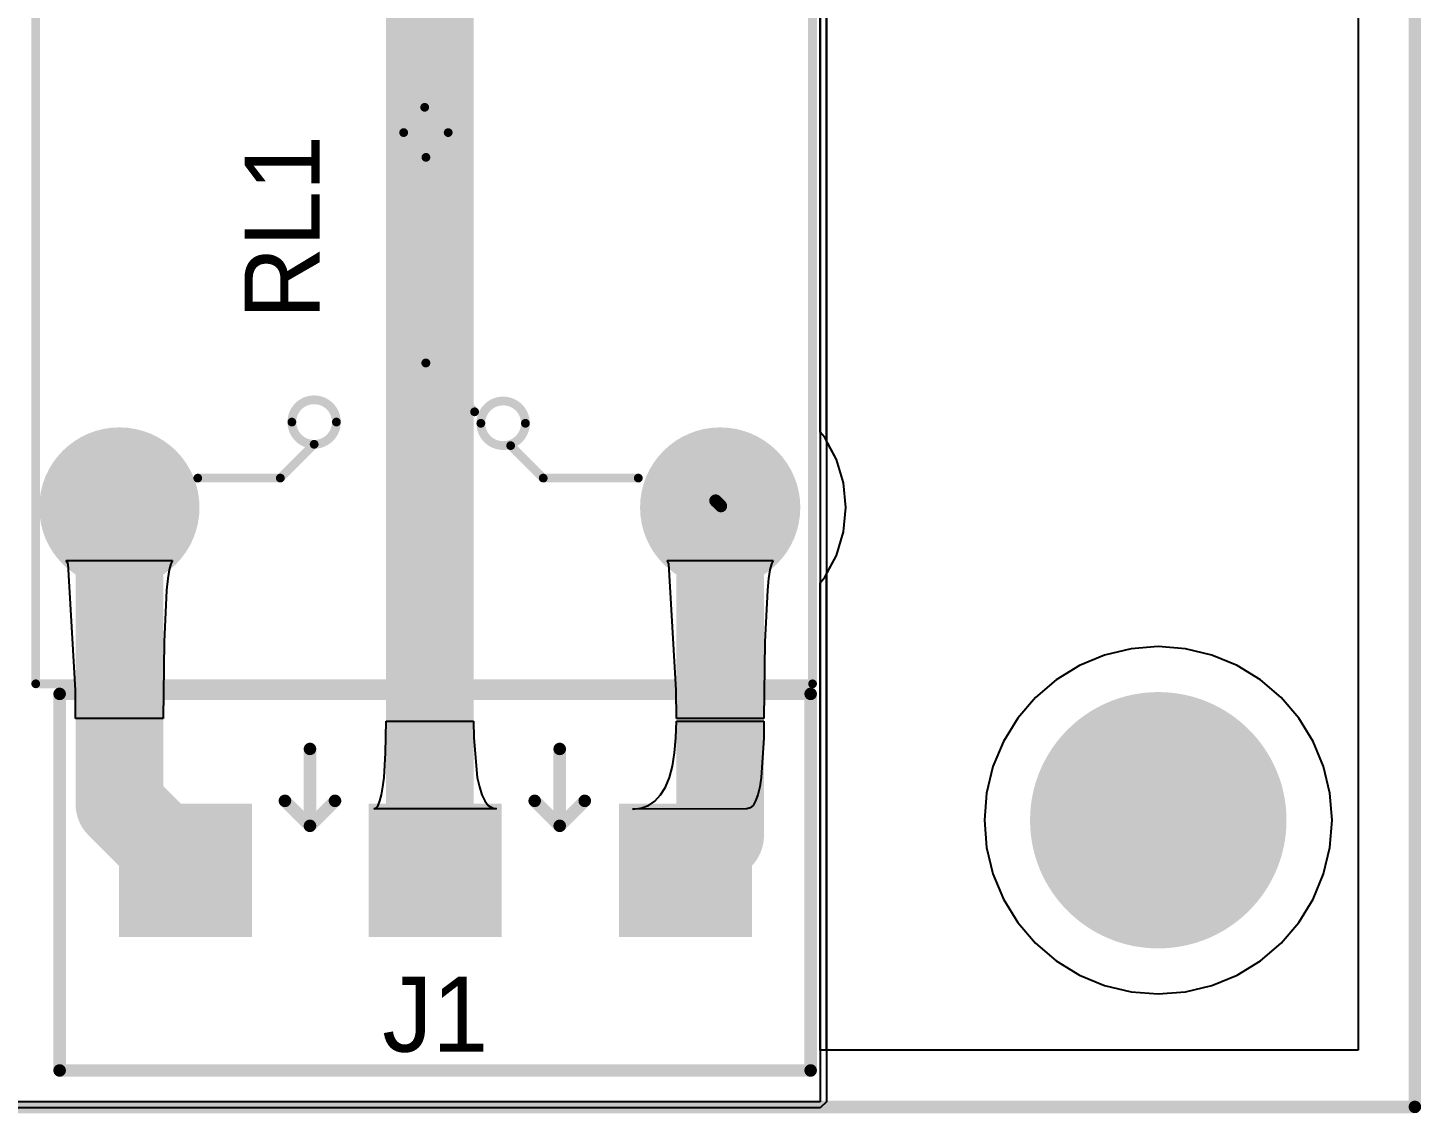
# Model space of a CAD drawing. Header units: millimetres. Extents: x 0 to 190, y 0 to 100.
# Drawn here: x 161.97 to 190.25, y -0.1 to 21.93 of the extents above; entities that cross this region are included whole.
import ezdxf

# ---------------------------------------------------------------- set-up
doc = ezdxf.new("R2010")
doc.units = ezdxf.units.MM
for name, color, linetype in [('BottomLayer', 5, 'Continuous'), ('BottomSolder', 6, 'Continuous'), ('KeepOutLayer', 6, 'Continuous'), ('MultiLayer', 9, 'Continuous'), ('PadHoleLayer', 156, 'Continuous'), ('TopLayer', 1, 'Continuous'), ('TopOverlay', 2, 'Continuous'), ('TopSolder', 216, 'Continuous')]:
    doc.layers.add(name, color=color, linetype=linetype)

msp = doc.modelspace()

# ---------------------------------------------------------------- hatches: boundary and pattern name
at = {"layer": 'BottomLayer'}
h = msp.add_hatch(color=5, dxfattribs=at)
edge = h.paths.add_edge_path()
edge.add_arc((163.83, 12.192), 1.524, 0, 360)
h = msp.add_hatch(color=5, dxfattribs=at)
edge = h.paths.add_edge_path()
edge.add_arc((176.022, 12.192), 1.524, 0, 360)
h = msp.add_hatch(color=5, dxfattribs=at)
edge = h.paths.add_edge_path()
edge.add_arc((184.912, 5.842), 2.5, 0, 360)
for points in [[(166.421, 3.576), (163.921, 3.576), (163.921, 6.076), (166.421, 6.076)], [(171.488, 3.576), (168.988, 3.576), (168.988, 6.076), (171.488, 6.076)], [(176.568, 3.576), (174.068, 3.576), (174.068, 6.076), (176.568, 6.076)]]:
    msp.add_hatch(color=5, dxfattribs=at).paths.add_polyline_path(points)
at = {"layer": 'BottomSolder'}
h = msp.add_hatch(color=6, dxfattribs=at)
edge = h.paths.add_edge_path()
edge.add_arc((163.83, 12.192), 1.626, 0, 360)
h = msp.add_hatch(color=6, dxfattribs=at)
edge = h.paths.add_edge_path()
edge.add_arc((176.022, 12.192), 1.626, 0, 360)
h = msp.add_hatch(color=6, dxfattribs=at)
edge = h.paths.add_edge_path()
edge.add_arc((184.912, 5.842), 2.602, 0, 360)
for points in [[(166.522, 3.474), (163.819, 3.474), (163.819, 6.178), (166.522, 6.178)], [(171.589, 3.474), (168.886, 3.474), (168.886, 6.178), (171.589, 6.178)], [(176.669, 3.474), (173.966, 3.474), (173.966, 6.178), (176.669, 6.178)]]:
    msp.add_hatch(color=6, dxfattribs=at).paths.add_polyline_path(points)
at = {"layer": 'MultiLayer'}
h = msp.add_hatch(color=9, dxfattribs=at)
edge = h.paths.add_edge_path()
edge.add_arc((163.83, 12.192), 1.524, 0, 360)
h = msp.add_hatch(color=9, dxfattribs=at)
edge = h.paths.add_edge_path()
edge.add_arc((176.022, 12.192), 1.524, 0, 360)
h = msp.add_hatch(color=9, dxfattribs=at)
edge = h.paths.add_edge_path()
edge.add_arc((184.912, 5.842), 2.5, 0, 360)
for points in [[(166.421, 3.576), (163.921, 3.576), (163.921, 6.076), (166.421, 6.076)], [(171.488, 3.576), (168.988, 3.576), (168.988, 6.076), (171.488, 6.076)], [(176.568, 3.576), (174.068, 3.576), (174.068, 6.076), (176.568, 6.076)]]:
    msp.add_hatch(color=9, dxfattribs=at).paths.add_polyline_path(points)
at = {"layer": 'PadHoleLayer'}
h = msp.add_hatch(color=156, dxfattribs=at)
edge = h.paths.add_edge_path()
edge.add_arc((163.83, 12.192), 0.571, 0, 360)
h = msp.add_hatch(color=156, dxfattribs=at)
edge = h.paths.add_edge_path()
edge.add_arc((176.022, 12.192), 0.571, 0, 360)
h = msp.add_hatch(color=156, dxfattribs=at)
edge = h.paths.add_edge_path()
edge.add_arc((184.912, 5.842), 1.75, 0, 360)
h = msp.add_hatch(color=156, dxfattribs=at)
edge = h.paths.add_edge_path()
edge.add_arc((165.171, 4.826), 0.65, 0, 360)
h = msp.add_hatch(color=156, dxfattribs=at)
edge = h.paths.add_edge_path()
edge.add_arc((170.238, 4.826), 0.65, 0, 360)
h = msp.add_hatch(color=156, dxfattribs=at)
edge = h.paths.add_edge_path()
edge.add_arc((175.318, 4.826), 0.65, 0, 360)
at = {"layer": 'TopLayer'}
h = msp.add_hatch(color=1, dxfattribs=at)
edge = h.paths.add_edge_path()
edge.add_arc((163.83, 12.192), 1.524, 0, 360)
h = msp.add_hatch(color=1, dxfattribs=at)
edge = h.paths.add_edge_path()
edge.add_arc((176.022, 12.192), 1.524, 0, 360)
h = msp.add_hatch(color=1, dxfattribs=at)
edge = h.paths.add_edge_path()
edge.add_arc((184.912, 5.842), 2.5, 0, 360)
for points in [[(166.421, 3.576), (163.921, 3.576), (163.921, 6.076), (166.421, 6.076)], [(171.488, 3.576), (168.988, 3.576), (168.988, 6.076), (171.488, 6.076)], [(176.568, 3.576), (174.068, 3.576), (174.068, 6.076), (176.568, 6.076)]]:
    msp.add_hatch(color=1, dxfattribs=at).paths.add_polyline_path(points)
at = {"layer": 'TopSolder'}
h = msp.add_hatch(color=216, dxfattribs=at)
edge = h.paths.add_edge_path()
edge.add_arc((163.83, 12.192), 1.626, 0, 360)
h = msp.add_hatch(color=216, dxfattribs=at)
edge = h.paths.add_edge_path()
edge.add_arc((176.022, 12.192), 1.626, 0, 360)
h = msp.add_hatch(color=216, dxfattribs=at)
edge = h.paths.add_edge_path()
edge.add_arc((184.912, 5.842), 2.602, 0, 360)
for points in [[(166.522, 3.474), (163.819, 3.474), (163.819, 6.178), (166.522, 6.178)], [(171.589, 3.474), (168.886, 3.474), (168.886, 6.178), (171.589, 6.178)], [(176.669, 3.474), (173.966, 3.474), (173.966, 6.178), (176.669, 6.178)]]:
    msp.add_hatch(color=216, dxfattribs=at).paths.add_polyline_path(points)

# ---------------------------------------------------------------- linework, layer by layer
at = {"layer": 'BottomLayer'}
for p, q in [((188.966, 98.923), (188.966, 1.175)), ((178.181, 27.686), (178.181, 0.127)), ((178.181, 13.541), (178.181, 23.043)), ((178.38, 13.169), (178.181, 13.541)), ((178.525, 12.69), (178.38, 13.169)), ((178.574, 12.192), (178.525, 12.69)), ((178.525, 11.694), (178.574, 12.192)), ((178.38, 11.215), (178.525, 11.694)), ((162.788, 11.049), (162.752, 11.115)), ((162.752, 11.115), (164.908, 11.115)), ((162.939, 8.482), (162.788, 11.049)), ((164.872, 11.049), (164.84, 10.926)), ((164.908, 11.115), (164.872, 11.049)), ((174.98, 11.049), (174.944, 11.115)), ((174.944, 11.115), (177.1, 11.115)), ((175.131, 8.482), (174.98, 11.049)), ((177.064, 11.049), (177.032, 10.926)), ((177.1, 11.115), (177.064, 11.049)), ((178.181, 10.843), (178.38, 11.215)), ((164.812, 10.747), (164.787, 10.511)), ((164.84, 10.926), (164.812, 10.747)), ((177.004, 10.747), (176.979, 10.511)), ((177.032, 10.926), (177.004, 10.747)), ((178.181, 1.175), (178.181, 10.843)), ((164.787, 10.511), (164.736, 9.463)), ((176.979, 10.511), (176.928, 9.463)), ((164.736, 9.463), (164.719, 7.906)), ((176.928, 9.463), (176.911, 7.906)), ((184.912, 9.369), (184.36, 9.325)), ((185.464, 9.325), (184.912, 9.369)), ((183.822, 9.196), (183.311, 8.984)), ((184.36, 9.325), (183.822, 9.196)), ((186.002, 9.196), (185.464, 9.325)), ((186.513, 8.984), (186.002, 9.196)), ((183.311, 8.984), (182.839, 8.695)), ((186.985, 8.695), (186.513, 8.984)), ((182.839, 8.695), (182.418, 8.336)), ((187.406, 8.336), (186.985, 8.695)), ((162.941, 7.906), (162.939, 8.482)), ((175.133, 7.906), (175.131, 8.482)), ((182.418, 8.336), (182.059, 7.915)), ((187.765, 7.915), (187.406, 8.336)), ((164.719, 7.906), (162.941, 7.906)), ((169.231, 7.211), (169.241, 7.851)), ((169.241, 7.851), (171.019, 7.851)), ((171.019, 7.851), (171.024, 7.513)), ((175.124, 7.513), (175.133, 7.851)), ((176.911, 7.906), (175.133, 7.906)), ((175.133, 7.851), (176.911, 7.851)), ((176.911, 7.851), (176.908, 7.513)), ((182.059, 7.915), (181.77, 7.443)), ((188.054, 7.443), (187.765, 7.915)), ((171.024, 7.513), (171.093, 6.713)), ((175.097, 7.21), (175.124, 7.513)), ((176.908, 7.513), (176.856, 6.713)), ((181.77, 7.443), (181.558, 6.932)), ((188.266, 6.932), (188.054, 7.443)), ((169.201, 6.713), (169.231, 7.211)), ((175.053, 6.943), (175.097, 7.21)), ((174.991, 6.712), (175.053, 6.943)), ((181.558, 6.932), (181.429, 6.394)), ((188.395, 6.394), (188.266, 6.932)), ((169.151, 6.357), (169.178, 6.517)), ((169.178, 6.517), (169.201, 6.713)), ((171.093, 6.713), (171.135, 6.517)), ((171.135, 6.517), (171.187, 6.357)), ((174.813, 6.355), (174.911, 6.516)), ((174.911, 6.516), (174.991, 6.712)), ((176.824, 6.517), (176.786, 6.357)), ((176.856, 6.713), (176.824, 6.517)), ((169.081, 6.144), (169.118, 6.233)), ((169.118, 6.233), (169.151, 6.357)), ((171.187, 6.357), (171.247, 6.233)), ((171.247, 6.233), (171.317, 6.144)), ((174.564, 6.142), (174.697, 6.231)), ((174.697, 6.231), (174.813, 6.355)), ((176.741, 6.233), (176.689, 6.144)), ((176.786, 6.357), (176.741, 6.233)), ((181.429, 6.394), (181.385, 5.842)), ((188.439, 5.842), (188.395, 6.394)), ((168.991, 6.073), (169.038, 6.091)), ((171.485, 6.073), (168.991, 6.073)), ((169.038, 6.091), (169.081, 6.144)), ((171.317, 6.144), (171.396, 6.091)), ((171.396, 6.091), (171.485, 6.073)), ((174.244, 6.07), (174.413, 6.088)), ((176.565, 6.073), (174.244, 6.07)), ((174.413, 6.088), (174.564, 6.142)), ((176.631, 6.091), (176.565, 6.073)), ((176.689, 6.144), (176.631, 6.091)), ((181.385, 5.842), (181.429, 5.29)), ((188.395, 5.29), (188.439, 5.842)), ((181.429, 5.29), (181.558, 4.752)), ((188.266, 4.752), (188.395, 5.29)), ((181.558, 4.752), (181.77, 4.241)), ((188.054, 4.241), (188.266, 4.752)), ((181.77, 4.241), (182.059, 3.769)), ((187.765, 3.769), (188.054, 4.241)), ((182.059, 3.769), (182.418, 3.348)), ((187.406, 3.348), (187.765, 3.769)), ((182.418, 3.348), (182.839, 2.989)), ((186.985, 2.989), (187.406, 3.348)), ((182.839, 2.989), (183.311, 2.7)), ((186.513, 2.7), (186.985, 2.989)), ((183.311, 2.7), (183.822, 2.488)), ((186.002, 2.488), (186.513, 2.7)), ((183.822, 2.488), (184.36, 2.359)), ((184.36, 2.359), (184.912, 2.315)), ((184.912, 2.315), (185.464, 2.359)), ((185.464, 2.359), (186.002, 2.488)), ((188.966, 1.175), (178.181, 1.175)), ((178.054, 0), (113.411, 0)), ((178.181, 0.127), (178.054, 0))]:
    msp.add_line(p, q, dxfattribs=at)
at = {"layer": 'BottomLayer', "const_width": 1.778}
for points in [[(170.13, 4.934), (170.13, 26.284)], [(163.83, 6.167), (163.83, 12.192)], [(176.022, 5.53), (176.022, 12.192)], [(163.83, 6.167), (165.171, 4.826)], [(175.318, 4.826), (176.022, 5.53)], [(170.13, 4.934), (170.238, 4.826)]]:
    msp.add_lwpolyline(points, dxfattribs=at)
at = {"layer": 'BottomLayer', "const_width": 0.889}
for points in [[(163.386, 12.192, 1), (164.274, 12.192, 1)], [(175.577, 12.192, 1), (176.466, 12.192, 1)], [(163.386, 6.167, 1), (164.274, 6.167, 1)], [(163.386, 6.167, 1), (164.274, 6.167, 1)], [(175.577, 5.53, 1), (176.466, 5.53, 1)], [(175.577, 5.53, 1), (176.466, 5.53, 1)], [(164.726, 4.826, 1), (165.615, 4.826, 1)], [(169.685, 4.934, 1), (170.574, 4.934, 1)], [(169.685, 4.934, 1), (170.574, 4.934, 1)], [(169.793, 4.826, 1), (170.682, 4.826, 1)], [(174.873, 4.826, 1), (175.762, 4.826, 1)]]:
    msp.add_lwpolyline(points, format="xyb", close=True, dxfattribs=at)
at = {"layer": 'KeepOutLayer', "const_width": 0.254}
for points in [[(190.119, 100.076), (190.119, 0.022)], [(0.022, 0.022), (190.119, 0.022)]]:
    msp.add_lwpolyline(points, dxfattribs=at)
at = {"layer": 'KeepOutLayer', "const_width": 0.127}
msp.add_lwpolyline([(190.056, 0.022, 1), (190.183, 0.022, 1)], format="xyb", close=True, dxfattribs=at)
msp.add_lwpolyline([(190.056, 0.022, 1), (190.183, 0.022, 1)], format="xyb", close=True, dxfattribs=at)
at = {"layer": 'TopLayer'}
for p, q in [((188.966, 98.923), (188.966, 1.175)), ((178.054, 27.559), (178.054, 0.127)), ((178.054, 13.72), (178.054, 22.864)), ((178.144, 13.61), (178.054, 13.72)), ((178.38, 13.169), (178.144, 13.61)), ((178.525, 12.69), (178.38, 13.169)), ((178.574, 12.192), (178.525, 12.69)), ((178.525, 11.694), (178.574, 12.192)), ((178.38, 11.215), (178.525, 11.694)), ((178.144, 10.774), (178.38, 11.215)), ((178.054, 10.664), (178.144, 10.774)), ((178.054, 1.175), (178.054, 10.664)), ((184.912, 9.369), (184.36, 9.325)), ((185.464, 9.325), (184.912, 9.369)), ((183.822, 9.196), (183.311, 8.984)), ((184.36, 9.325), (183.822, 9.196)), ((186.002, 9.196), (185.464, 9.325)), ((186.513, 8.984), (186.002, 9.196)), ((183.311, 8.984), (182.839, 8.695)), ((186.985, 8.695), (186.513, 8.984)), ((182.839, 8.695), (182.418, 8.336)), ((187.406, 8.336), (186.985, 8.695)), ((182.418, 8.336), (182.059, 7.915)), ((187.765, 7.915), (187.406, 8.336)), ((182.059, 7.915), (181.77, 7.443)), ((188.054, 7.443), (187.765, 7.915)), ((181.77, 7.443), (181.558, 6.932)), ((188.266, 6.932), (188.054, 7.443)), ((181.558, 6.932), (181.429, 6.394)), ((188.395, 6.394), (188.266, 6.932)), ((181.429, 6.394), (181.385, 5.842)), ((188.439, 5.842), (188.395, 6.394)), ((181.385, 5.842), (181.429, 5.29)), ((188.395, 5.29), (188.439, 5.842)), ((181.429, 5.29), (181.558, 4.752)), ((188.266, 4.752), (188.395, 5.29)), ((181.558, 4.752), (181.77, 4.241)), ((188.054, 4.241), (188.266, 4.752)), ((181.77, 4.241), (182.059, 3.769)), ((187.765, 3.769), (188.054, 4.241)), ((182.059, 3.769), (182.418, 3.348)), ((187.406, 3.348), (187.765, 3.769)), ((182.418, 3.348), (182.839, 2.989)), ((186.985, 2.989), (187.406, 3.348)), ((182.839, 2.989), (183.311, 2.7)), ((186.513, 2.7), (186.985, 2.989)), ((183.311, 2.7), (183.822, 2.488)), ((186.002, 2.488), (186.513, 2.7)), ((183.822, 2.488), (184.36, 2.359)), ((184.36, 2.359), (184.912, 2.315)), ((184.912, 2.315), (185.464, 2.359)), ((185.464, 2.359), (186.002, 2.488)), ((188.966, 1.175), (178.054, 1.175)), ((178.054, 0.127), (113.284, 0.127))]:
    msp.add_line(p, q, dxfattribs=at)
at = {"layer": 'TopOverlay'}
for points, const_width in [([(162.133, 8.612), (162.133, 28.002)], 0.178), ([(177.896, 8.612), (177.896, 28.002)], 0.178), ([(170.025, 20.316), (170.025, 25.504)], 0.178), ([(170.05, 15.125), (170.05, 19.3)], 0.178), ([(170.048, 15.125), (171.039, 14.134)], 0.178), ([(167.096, 12.788), (167.782, 13.474)], 0.178), ([(171.77, 13.448), (172.43, 12.788)], 0.178), ([(165.42, 12.788), (167.096, 12.788)], 0.178), ([(172.43, 12.788), (174.361, 12.788)], 0.178), ([(175.927, 12.33), (176.037, 12.221)], 0.254), ([(162.133, 8.612), (177.896, 8.612)], 0.178), ([(162.618, 8.407), (177.858, 8.407)], 0.254), ([(162.618, 0.762), (162.618, 8.407)], 0.254), ([(177.858, 0.762), (177.858, 8.407)], 0.254), ([(167.698, 5.728), (167.698, 7.29)], 0.254), ([(172.765, 5.728), (172.765, 7.29)], 0.254), ([(167.19, 6.236), (167.698, 5.728)], 0.254), ([(167.698, 5.728), (168.206, 6.236)], 0.254), ([(172.257, 6.236), (172.765, 5.728)], 0.254), ([(172.765, 5.728), (173.273, 6.236)], 0.254), ([(162.618, 0.762), (177.858, 0.762)], 0.254)]:
    msp.add_lwpolyline(points, dxfattribs=dict(at, const_width=const_width))
for points, const_width in [([(169.981, 20.316, 1), (170.07, 20.316, 1)], 0.0889), ([(170.503, 19.803, 1), (169.598, 19.803, 1)], 0.178), ([(169.554, 19.803, 1), (169.643, 19.803, 1)], 0.0889), ([(170.458, 19.803, 1), (170.547, 19.803, 1)], 0.0889), ([(170.006, 19.3, 1), (170.095, 19.3, 1)], 0.0889), ([(170.003, 15.125, 1), (170.092, 15.125, 1)], 0.0889), ([(170.006, 15.125, 1), (170.095, 15.125, 1)], 0.0889), ([(168.234, 13.926, 1), (167.33, 13.926, 1)], 0.178), ([(172.07, 13.901, 1), (171.165, 13.901, 1)], 0.178), ([(170.994, 14.134, 1), (171.083, 14.134, 1)], 0.0889), ([(167.286, 13.926, 1), (167.374, 13.926, 1)], 0.0889), ([(168.19, 13.926, 1), (168.279, 13.926, 1)], 0.0889), ([(171.121, 13.901, 1), (171.21, 13.901, 1)], 0.0889), ([(172.025, 13.901, 1), (172.114, 13.901, 1)], 0.0889), ([(167.738, 13.474, 1), (167.827, 13.474, 1)], 0.0889), ([(171.726, 13.448, 1), (171.814, 13.448, 1)], 0.0889), ([(165.376, 12.788, 1), (165.464, 12.788, 1)], 0.0889), ([(167.052, 12.788, 1), (167.141, 12.788, 1)], 0.0889), ([(167.052, 12.788, 1), (167.141, 12.788, 1)], 0.0889), ([(172.386, 12.788, 1), (172.475, 12.788, 1)], 0.0889), ([(172.386, 12.788, 1), (172.475, 12.788, 1)], 0.0889), ([(174.316, 12.788, 1), (174.405, 12.788, 1)], 0.0889), ([(175.864, 12.33, 1), (175.991, 12.33, 1)], 0.127), ([(175.973, 12.221, 1), (176.1, 12.221, 1)], 0.127), ([(162.088, 8.612, 1), (162.177, 8.612, 1)], 0.0889), ([(162.088, 8.612, 1), (162.177, 8.612, 1)], 0.0889), ([(162.554, 8.407, 1), (162.681, 8.407, 1)], 0.127), ([(162.554, 8.407, 1), (162.681, 8.407, 1)], 0.127), ([(177.794, 8.407, 1), (177.921, 8.407, 1)], 0.127), ([(177.794, 8.407, 1), (177.921, 8.407, 1)], 0.127), ([(177.852, 8.612, 1), (177.94, 8.612, 1)], 0.0889), ([(177.852, 8.612, 1), (177.94, 8.612, 1)], 0.0889), ([(167.634, 7.29, 1), (167.761, 7.29, 1)], 0.127), ([(172.702, 7.29, 1), (172.829, 7.29, 1)], 0.127), ([(167.126, 6.236, 1), (167.253, 6.236, 1)], 0.127), ([(168.142, 6.236, 1), (168.269, 6.236, 1)], 0.127), ([(172.194, 6.236, 1), (172.321, 6.236, 1)], 0.127), ([(173.21, 6.236, 1), (173.337, 6.236, 1)], 0.127), ([(167.634, 5.728, 1), (167.761, 5.728, 1)], 0.127), ([(167.634, 5.728, 1), (167.761, 5.728, 1)], 0.127), ([(167.634, 5.728, 1), (167.761, 5.728, 1)], 0.127), ([(172.702, 5.728, 1), (172.829, 5.728, 1)], 0.127), ([(172.702, 5.728, 1), (172.829, 5.728, 1)], 0.127), ([(172.702, 5.728, 1), (172.829, 5.728, 1)], 0.127), ([(162.554, 0.762, 1), (162.681, 0.762, 1)], 0.127), ([(162.554, 0.762, 1), (162.681, 0.762, 1)], 0.127), ([(177.794, 0.762, 1), (177.921, 0.762, 1)], 0.127), ([(177.794, 0.762, 1), (177.921, 0.762, 1)], 0.127)]:
    msp.add_lwpolyline(points, format="xyb", close=True, dxfattribs=dict(at, const_width=const_width))

# ---------------------------------------------------------------- texts
msp.add_text('RL1', height=1.524, rotation=90, dxfattribs=at).set_placement((167.894, 16.011))
msp.add_text('J1', height=1.524, dxfattribs=at).set_placement((169.164, 1.143))

doc.saveas('drawing.dxf')
